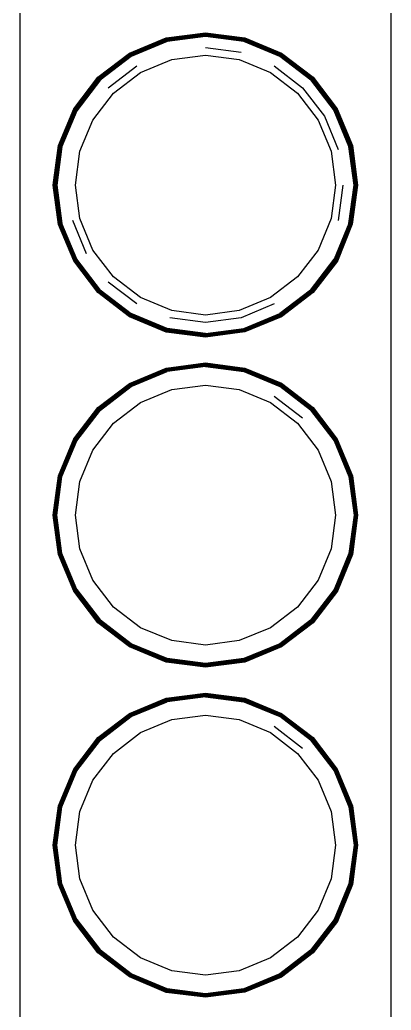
# Model space of a CAD drawing. Header units: metres. Extents: x 217 to 1422, y -179 to 129.
# Drawn here: x 1352.0279 to 1352.0679, y 60.5356 to 60.6423 of the extents above; entities that cross this region are included whole.
import ezdxf

# ---------------------------------------------------------------- set-up
doc = ezdxf.new("R2010")
doc.units = ezdxf.units.M
doc.header["$LTSCALE"] = 0.5
doc.header["$MEASUREMENT"] = 0
doc.layers.add('+1', color=255, linetype='Continuous')

# ---------------------------------------------------------------- blocks, each defined once
blk = doc.blocks.new('Chemistry Lab table pl')
at = {"layer": '+1', "transparency": 33554687}
for p, q in [((4.95418, 3.965), (4.95418, 3.645)), ((4.99418, 3.645), (4.99418, 3.965)), ((4.96994, 3.83861), (4.97418, 3.83915)), ((4.96995, 3.83857), (4.97418, 3.83912)), ((4.96997, 3.83851), (4.97418, 3.83908)), ((4.96998, 3.83848), (4.97418, 3.83903)), ((4.96998, 3.83845), (4.97418, 3.83901)), ((4.96999, 3.83843), (4.97418, 3.83898)), ((4.97, 3.8384), (4.97418, 3.83895)), ((4.97418, 3.83915), (4.97843, 3.83862)), ((4.97418, 3.83912), (4.97841, 3.83857)), ((4.97418, 3.83908), (4.9784, 3.83851)), ((4.97418, 3.83903), (4.97839, 3.83848)), ((4.97418, 3.83901), (4.97838, 3.83845)), ((4.97418, 3.83898), (4.97838, 3.83843)), ((4.97418, 3.83895), (4.97837, 3.8384)), ((4.96598, 3.83698), (4.96994, 3.83861)), ((4.96601, 3.83693), (4.96995, 3.83857)), ((4.96604, 3.83688), (4.96997, 3.83851)), ((4.96605, 3.83686), (4.96998, 3.83848)), ((4.96607, 3.83683), (4.96998, 3.83845)), ((4.96608, 3.83681), (4.96999, 3.83843)), ((4.9661, 3.83678), (4.97, 3.8384)), ((4.96611, 3.83675), (4.97001, 3.83836)), ((4.96613, 3.83672), (4.97002, 3.83833)), ((4.96615, 3.83669), (4.97002, 3.8383)), ((4.96617, 3.83666), (4.97003, 3.83827)), ((4.96618, 3.83663), (4.97004, 3.83823)), ((4.97001, 3.83836), (4.97418, 3.83891)), ((4.97002, 3.83833), (4.97418, 3.83888)), ((4.97002, 3.8383), (4.97418, 3.83885)), ((4.97003, 3.83827), (4.97418, 3.83881)), ((4.97004, 3.83823), (4.97418, 3.83878)), ((4.97418, 3.83891), (4.97836, 3.83836)), ((4.97418, 3.83888), (4.97835, 3.83833)), ((4.97418, 3.83885), (4.97834, 3.8383)), ((4.97418, 3.83881), (4.97833, 3.83827)), ((4.97418, 3.83878), (4.97832, 3.83823)), ((4.97832, 3.83823), (4.98218, 3.83663)), ((4.97833, 3.83827), (4.9822, 3.83666)), ((4.97834, 3.8383), (4.98222, 3.83669)), ((4.97835, 3.83833), (4.98223, 3.83672)), ((4.97836, 3.83836), (4.98225, 3.83675)), ((4.97837, 3.8384), (4.98227, 3.83678)), ((4.97838, 3.83845), (4.9823, 3.83683)), ((4.97838, 3.83843), (4.98228, 3.83681)), ((4.97839, 3.83848), (4.98231, 3.83686)), ((4.9784, 3.83851), (4.98234, 3.8369)), ((4.97841, 3.83857), (4.98237, 3.83696)), ((4.97841, 3.83857), (4.98236, 3.83693)), ((4.97841, 3.83857), (4.98234, 3.8369)), ((4.97843, 3.83862), (4.98237, 3.83696)), ((4.96259, 3.83437), (4.96598, 3.83698)), ((4.96261, 3.83435), (4.96601, 3.83693)), ((4.96264, 3.83432), (4.96601, 3.83693)), ((4.96267, 3.83429), (4.96604, 3.83688)), ((4.96269, 3.83427), (4.96605, 3.83686)), ((4.96271, 3.83425), (4.96607, 3.83683)), ((4.96273, 3.83423), (4.96608, 3.83681)), ((4.98228, 3.83681), (4.98564, 3.83423)), ((4.9823, 3.83683), (4.98566, 3.83425)), ((4.98231, 3.83686), (4.98568, 3.83427)), ((4.98234, 3.8369), (4.98573, 3.83432)), ((4.98234, 3.8369), (4.9857, 3.83429)), ((4.98236, 3.83693), (4.98573, 3.83432)), ((4.98237, 3.83696), (4.98578, 3.83437)), ((4.98237, 3.83696), (4.98575, 3.83435)), ((4.96275, 3.83421), (4.9661, 3.83678)), ((4.96277, 3.83419), (4.96611, 3.83675)), ((4.9628, 3.83416), (4.96613, 3.83672)), ((4.96282, 3.83414), (4.96615, 3.83669)), ((4.96284, 3.83412), (4.96617, 3.83666)), ((4.96287, 3.83409), (4.96618, 3.83663)), ((4.96718, 3.8349), (4.97056, 3.8363)), ((4.97056, 3.8363), (4.97418, 3.83678)), ((4.97418, 3.83678), (4.97781, 3.8363)), ((4.97781, 3.8363), (4.98118, 3.8349)), ((4.98218, 3.83663), (4.9855, 3.83409)), ((4.9822, 3.83666), (4.98552, 3.83412)), ((4.98222, 3.83669), (4.98555, 3.83414)), ((4.98223, 3.83672), (4.98557, 3.83416)), ((4.98225, 3.83675), (4.98559, 3.83419)), ((4.98227, 3.83678), (4.98562, 3.83421)), ((4.96428, 3.83268), (4.96718, 3.8349)), ((4.98118, 3.8349), (4.98408, 3.83268)), ((4.95998, 3.83098), (4.96259, 3.83437)), ((4.96001, 3.83096), (4.96261, 3.83435)), ((4.96004, 3.83094), (4.96264, 3.83432)), ((4.96004, 3.83094), (4.96267, 3.83429)), ((4.96008, 3.83092), (4.96267, 3.83429)), ((4.9601, 3.83091), (4.96269, 3.83427)), ((4.96013, 3.83089), (4.96271, 3.83425)), ((4.96015, 3.83088), (4.96273, 3.83423)), ((4.96018, 3.83086), (4.96275, 3.83421)), ((4.96021, 3.83085), (4.96277, 3.83419)), ((4.96024, 3.83083), (4.9628, 3.83416)), ((4.96027, 3.83081), (4.96282, 3.83414)), ((4.9603, 3.83079), (4.96284, 3.83412)), ((4.96033, 3.83078), (4.96287, 3.83409)), ((4.98804, 3.83078), (4.9855, 3.83409)), ((4.98552, 3.83412), (4.98807, 3.83079)), ((4.98555, 3.83414), (4.9881, 3.83081)), ((4.98557, 3.83416), (4.98813, 3.83083)), ((4.98559, 3.83419), (4.98816, 3.83085)), ((4.98562, 3.83421), (4.98819, 3.83086)), ((4.98564, 3.83423), (4.98821, 3.83088)), ((4.98566, 3.83425), (4.98824, 3.83089)), ((4.98568, 3.83427), (4.98826, 3.83091)), ((4.9857, 3.83429), (4.98828, 3.83092)), ((4.98573, 3.83432), (4.98828, 3.83092)), ((4.98573, 3.83432), (4.98834, 3.83095)), ((4.98575, 3.83435), (4.98836, 3.83097)), ((4.98578, 3.83437), (4.98836, 3.83097)), ((4.96206, 3.82978), (4.96428, 3.83268)), ((4.98408, 3.83268), (4.98631, 3.82978)), ((4.95835, 3.82702), (4.95998, 3.83098)), ((4.95835, 3.82702), (4.96001, 3.83096)), ((4.95841, 3.827), (4.96004, 3.83094)), ((4.95845, 3.82699), (4.96008, 3.83092)), ((4.95848, 3.82699), (4.9601, 3.83091)), ((4.95851, 3.82698), (4.96013, 3.83089)), ((4.95854, 3.82697), (4.96015, 3.83088)), ((4.95856, 3.82696), (4.96018, 3.83086)), ((4.9586, 3.82695), (4.96021, 3.83085)), ((4.95863, 3.82695), (4.96024, 3.83083)), ((4.95866, 3.82694), (4.96027, 3.83081)), ((4.95869, 3.82693), (4.9603, 3.83079)), ((4.95873, 3.82692), (4.96033, 3.83078)), ((4.98804, 3.83078), (4.98964, 3.82692)), ((4.98807, 3.83079), (4.98967, 3.82693)), ((4.9881, 3.83081), (4.9897, 3.82694)), ((4.98813, 3.83083), (4.98974, 3.82695)), ((4.98816, 3.83085), (4.98977, 3.82695)), ((4.98819, 3.83086), (4.9898, 3.82696)), ((4.98821, 3.83088), (4.98983, 3.82697)), ((4.98824, 3.83089), (4.98986, 3.82698)), ((4.98826, 3.83091), (4.98989, 3.82699)), ((4.98828, 3.83092), (4.98991, 3.82699)), ((4.98828, 3.83092), (4.98995, 3.827)), ((4.98834, 3.83095), (4.98995, 3.827)), ((4.98836, 3.83097), (4.99002, 3.82702)), ((4.98836, 3.83097), (4.98999, 3.82701)), ((4.96066, 3.8264), (4.96206, 3.82978)), ((4.98631, 3.82978), (4.98771, 3.8264)), ((4.9578, 3.82278), (4.95835, 3.82702)), ((4.95786, 3.82278), (4.95841, 3.827)), ((4.9579, 3.82278), (4.95845, 3.82699)), ((4.95793, 3.82278), (4.95848, 3.82699)), ((4.95795, 3.82278), (4.95851, 3.82698)), ((4.95798, 3.82278), (4.95854, 3.82697)), ((4.95801, 3.82278), (4.95856, 3.82696)), ((4.95805, 3.82278), (4.9586, 3.82695)), ((4.95808, 3.82278), (4.95863, 3.82695)), ((4.95811, 3.82278), (4.95866, 3.82694)), ((4.95815, 3.82278), (4.95869, 3.82693)), ((4.95818, 3.82278), (4.95873, 3.82692)), ((4.96018, 3.82278), (4.96066, 3.8264)), ((4.98771, 3.8264), (4.98818, 3.82278)), ((4.98964, 3.82692), (4.99018, 3.82278)), ((4.98967, 3.82693), (4.99022, 3.82278)), ((4.9897, 3.82694), (4.99025, 3.82278)), ((4.98974, 3.82695), (4.99029, 3.82278)), ((4.98977, 3.82695), (4.99032, 3.82278)), ((4.9898, 3.82696), (4.99035, 3.82278)), ((4.98983, 3.82697), (4.99038, 3.82278)), ((4.98986, 3.82698), (4.99041, 3.82278)), ((4.98989, 3.82699), (4.99044, 3.82278)), ((4.98991, 3.82699), (4.99047, 3.82278)), ((4.98995, 3.827), (4.99051, 3.82278)), ((4.98995, 3.827), (4.99055, 3.82278)), ((4.98999, 3.82701), (4.99055, 3.82278)), ((4.99002, 3.82702), (4.99058, 3.82278)), ((4.95835, 3.81854), (4.9578, 3.82278)), ((4.95839, 3.81855), (4.9578, 3.82278)), ((4.95839, 3.81855), (4.95786, 3.82278)), ((4.95845, 3.81856), (4.9579, 3.82278)), ((4.95848, 3.81857), (4.95793, 3.82278)), ((4.95851, 3.81858), (4.95795, 3.82278)), ((4.95854, 3.81858), (4.95798, 3.82278)), ((4.95856, 3.81859), (4.95801, 3.82278)), ((4.9586, 3.8186), (4.95805, 3.82278)), ((4.95863, 3.81861), (4.95808, 3.82278)), ((4.95866, 3.81862), (4.95811, 3.82278)), ((4.95869, 3.81863), (4.95815, 3.82278)), ((4.95873, 3.81864), (4.95818, 3.82278)), ((4.96066, 3.81915), (4.96018, 3.82278)), ((4.98818, 3.82278), (4.98771, 3.81915)), ((4.99018, 3.82278), (4.98964, 3.81864)), ((4.99022, 3.82278), (4.98967, 3.81863)), ((4.99025, 3.82278), (4.9897, 3.81862)), ((4.99029, 3.82278), (4.98974, 3.81861)), ((4.99032, 3.82278), (4.98977, 3.8186)), ((4.99035, 3.82278), (4.9898, 3.81859)), ((4.99038, 3.82278), (4.98983, 3.81858)), ((4.99041, 3.82278), (4.98986, 3.81858)), ((4.99044, 3.82278), (4.98989, 3.81857)), ((4.99047, 3.82278), (4.98991, 3.81856)), ((4.99055, 3.82278), (4.98997, 3.81855)), ((4.99051, 3.82278), (4.98997, 3.81855)), ((4.99058, 3.82278), (4.99002, 3.81853)), ((4.96206, 3.81578), (4.96066, 3.81915)), ((4.98771, 3.81915), (4.98631, 3.81578)), ((4.96, 3.81459), (4.95835, 3.81854)), ((4.96003, 3.8146), (4.95839, 3.81855)), ((4.96, 3.81459), (4.95839, 3.81855)), ((4.96008, 3.81464), (4.95845, 3.81856)), ((4.9601, 3.81465), (4.95848, 3.81857)), ((4.96013, 3.81466), (4.95851, 3.81858)), ((4.96015, 3.81468), (4.95854, 3.81858)), ((4.96018, 3.81469), (4.95856, 3.81859)), ((4.96021, 3.81471), (4.9586, 3.8186)), ((4.96024, 3.81473), (4.95863, 3.81861)), ((4.96027, 3.81474), (4.95866, 3.81862)), ((4.9603, 3.81476), (4.95869, 3.81863)), ((4.96033, 3.81478), (4.95873, 3.81864)), ((4.98964, 3.81864), (4.98804, 3.81478)), ((4.98967, 3.81863), (4.98807, 3.81476)), ((4.9897, 3.81862), (4.9881, 3.81474)), ((4.98974, 3.81861), (4.98813, 3.81473)), ((4.98977, 3.8186), (4.98816, 3.81471)), ((4.9898, 3.81859), (4.98819, 3.81469)), ((4.98983, 3.81858), (4.98821, 3.81468)), ((4.98986, 3.81858), (4.98824, 3.81466)), ((4.98989, 3.81857), (4.98826, 3.81465)), ((4.98991, 3.81856), (4.98828, 3.81464)), ((4.98997, 3.81855), (4.98834, 3.8146)), ((4.99002, 3.81853), (4.98838, 3.81458)), ((4.96428, 3.81288), (4.96206, 3.81578)), ((4.98631, 3.81578), (4.98408, 3.81288)), ((4.96259, 3.81118), (4.96, 3.81459)), ((4.96261, 3.81121), (4.96, 3.81459)), ((4.96264, 3.81123), (4.96003, 3.8146)), ((4.96267, 3.81126), (4.96008, 3.81464)), ((4.96269, 3.81128), (4.9601, 3.81465)), ((4.96271, 3.8113), (4.96013, 3.81466)), ((4.96273, 3.81132), (4.96015, 3.81468)), ((4.96275, 3.81134), (4.96018, 3.81469)), ((4.96277, 3.81137), (4.96021, 3.81471)), ((4.9628, 3.81139), (4.96024, 3.81473)), ((4.96282, 3.81141), (4.96027, 3.81474)), ((4.96284, 3.81144), (4.9603, 3.81476)), ((4.96287, 3.81146), (4.96033, 3.81478)), ((4.98804, 3.81478), (4.9855, 3.81146)), ((4.98807, 3.81476), (4.98552, 3.81144)), ((4.9881, 3.81474), (4.98555, 3.81141)), ((4.98813, 3.81473), (4.98557, 3.81139)), ((4.98816, 3.81471), (4.98559, 3.81137)), ((4.98819, 3.81469), (4.98562, 3.81134)), ((4.98821, 3.81468), (4.98564, 3.81132)), ((4.98824, 3.81466), (4.98566, 3.8113)), ((4.98826, 3.81465), (4.98568, 3.81128)), ((4.98828, 3.81464), (4.9857, 3.81126)), ((4.98828, 3.81464), (4.98573, 3.81123)), ((4.98834, 3.8146), (4.98573, 3.81123)), ((4.98834, 3.8146), (4.98575, 3.81121)), ((4.98838, 3.81458), (4.98578, 3.81119)), ((4.96678, 3.80996), (4.96372, 3.81231)), ((4.96718, 3.81065), (4.96428, 3.81288)), ((4.98408, 3.81288), (4.98118, 3.81065)), ((4.966, 3.80861), (4.96261, 3.81121)), ((4.96602, 3.80864), (4.96264, 3.81123)), ((4.966, 3.80861), (4.96264, 3.81123)), ((4.96604, 3.80868), (4.96267, 3.81126)), ((4.96605, 3.8087), (4.96269, 3.81128)), ((4.96607, 3.80872), (4.96271, 3.8113)), ((4.96608, 3.80875), (4.96273, 3.81132)), ((4.9661, 3.80877), (4.96275, 3.81134)), ((4.96611, 3.8088), (4.96277, 3.81137)), ((4.96613, 3.80883), (4.9628, 3.81139)), ((4.96615, 3.80886), (4.96282, 3.81141)), ((4.96617, 3.80889), (4.96284, 3.81144)), ((4.96287, 3.81146), (4.96618, 3.80892)), ((4.9855, 3.81146), (4.98218, 3.80892)), ((4.98552, 3.81144), (4.9822, 3.80889)), ((4.98555, 3.81141), (4.98222, 3.80886)), ((4.98557, 3.81139), (4.98223, 3.80883)), ((4.98559, 3.81137), (4.98225, 3.8088)), ((4.98562, 3.81134), (4.98227, 3.80877)), ((4.98564, 3.81132), (4.98228, 3.80875)), ((4.98566, 3.8113), (4.9823, 3.80872)), ((4.98568, 3.81128), (4.98231, 3.8087)), ((4.9857, 3.81126), (4.98232, 3.80868)), ((4.98573, 3.81123), (4.98232, 3.80868)), ((4.98573, 3.81123), (4.98236, 3.80862)), ((4.98575, 3.81121), (4.98236, 3.80862)), ((4.96599, 3.80858), (4.96259, 3.81118)), ((4.97056, 3.80925), (4.96718, 3.81065)), ((4.98118, 3.81065), (4.97781, 3.80925)), ((4.98578, 3.81119), (4.98238, 3.80859)), ((4.97418, 3.80878), (4.97056, 3.80925)), ((4.97781, 3.80925), (4.97418, 3.80878)), ((4.96994, 3.80694), (4.96599, 3.80858)), ((4.96995, 3.80697), (4.966, 3.80861)), ((4.96996, 3.80701), (4.96602, 3.80864)), ((4.96997, 3.80705), (4.96604, 3.80868)), ((4.96998, 3.80707), (4.96605, 3.8087)), ((4.96998, 3.8071), (4.96607, 3.80872)), ((4.96999, 3.80713), (4.96608, 3.80875)), ((4.97, 3.80716), (4.9661, 3.80877)), ((4.97001, 3.80719), (4.96611, 3.8088)), ((4.97002, 3.80722), (4.96613, 3.80883)), ((4.97002, 3.80726), (4.96615, 3.80886)), ((4.97003, 3.80729), (4.96617, 3.80889)), ((4.97004, 3.80732), (4.96618, 3.80892)), ((4.98218, 3.80892), (4.97832, 3.80732)), ((4.9822, 3.80889), (4.97833, 3.80729)), ((4.98222, 3.80886), (4.97834, 3.80726)), ((4.98223, 3.80883), (4.97835, 3.80722)), ((4.98225, 3.8088), (4.97836, 3.80719)), ((4.98227, 3.80877), (4.97837, 3.80716)), ((4.98228, 3.80875), (4.97838, 3.80713)), ((4.9823, 3.80872), (4.97838, 3.8071)), ((4.98231, 3.8087), (4.97839, 3.80707)), ((4.98232, 3.80868), (4.9784, 3.80705)), ((4.98236, 3.80862), (4.97841, 3.80699)), ((4.98238, 3.80859), (4.97843, 3.80694)), ((4.97418, 3.80638), (4.96994, 3.80694)), ((4.97418, 3.80643), (4.96995, 3.80697)), ((4.97418, 3.80643), (4.96996, 3.80701)), ((4.97418, 3.80647), (4.96997, 3.80705)), ((4.97418, 3.80655), (4.96998, 3.8071)), ((4.97418, 3.80652), (4.96998, 3.80707)), ((4.97418, 3.80658), (4.96999, 3.80713)), ((4.97418, 3.80661), (4.97, 3.80716)), ((4.97418, 3.80664), (4.97001, 3.80719)), ((4.97418, 3.80671), (4.97002, 3.80726)), ((4.97418, 3.80667), (4.97002, 3.80722)), ((4.97418, 3.80674), (4.97003, 3.80729)), ((4.97418, 3.80678), (4.97004, 3.80732)), ((4.97418, 3.80678), (4.97832, 3.80732)), ((4.97833, 3.80729), (4.97418, 3.80674)), ((4.97834, 3.80726), (4.97418, 3.80671)), ((4.97835, 3.80722), (4.97418, 3.80667)), ((4.97836, 3.80719), (4.97418, 3.80664)), ((4.97837, 3.80716), (4.97418, 3.80661)), ((4.97838, 3.80713), (4.97418, 3.80658)), ((4.97838, 3.8071), (4.97418, 3.80655)), ((4.97839, 3.80707), (4.97418, 3.80652)), ((4.9784, 3.80705), (4.97418, 3.80647)), ((4.97841, 3.80699), (4.97418, 3.80643)), ((4.97843, 3.80694), (4.97418, 3.80638)), ((4.96598, 3.80142), (4.96994, 3.80305)), ((4.96601, 3.80138), (4.96995, 3.80301)), ((4.96604, 3.80132), (4.96997, 3.80295)), ((4.96605, 3.8013), (4.96998, 3.80292)), ((4.96607, 3.80128), (4.96998, 3.8029)), ((4.96608, 3.80125), (4.96999, 3.80287)), ((4.9661, 3.80122), (4.97, 3.80284)), ((4.96611, 3.8012), (4.97001, 3.80281)), ((4.96613, 3.80117), (4.97002, 3.80278)), ((4.96615, 3.80114), (4.97002, 3.80274)), ((4.96617, 3.80111), (4.97003, 3.80271)), ((4.96618, 3.80108), (4.97004, 3.80268)), ((4.96994, 3.80305), (4.97418, 3.8036)), ((4.96995, 3.80301), (4.97418, 3.80357)), ((4.96997, 3.80295), (4.97418, 3.80353)), ((4.96998, 3.80292), (4.97418, 3.80348)), ((4.96998, 3.8029), (4.97418, 3.80345)), ((4.96999, 3.80287), (4.97418, 3.80342)), ((4.97, 3.80284), (4.97418, 3.80339)), ((4.97001, 3.80281), (4.97418, 3.80336)), ((4.97002, 3.80278), (4.97418, 3.80333)), ((4.97002, 3.80274), (4.97418, 3.80329)), ((4.97003, 3.80271), (4.97418, 3.80326)), ((4.97004, 3.80268), (4.97418, 3.80322)), ((4.97418, 3.8036), (4.97843, 3.80306)), ((4.97418, 3.80357), (4.97841, 3.80301)), ((4.97418, 3.80353), (4.9784, 3.80295)), ((4.97418, 3.80348), (4.97839, 3.80292)), ((4.97418, 3.80345), (4.97838, 3.8029)), ((4.97418, 3.80342), (4.97838, 3.80287)), ((4.97418, 3.80339), (4.97837, 3.80284)), ((4.97418, 3.80336), (4.97836, 3.80281)), ((4.97418, 3.80333), (4.97835, 3.80278)), ((4.97418, 3.80329), (4.97834, 3.80274)), ((4.97418, 3.80326), (4.97833, 3.80271)), ((4.97418, 3.80322), (4.97832, 3.80268)), ((4.97832, 3.80268), (4.98218, 3.80108)), ((4.97833, 3.80271), (4.9822, 3.80111)), ((4.97834, 3.80274), (4.98222, 3.80114)), ((4.97835, 3.80278), (4.98223, 3.80117)), ((4.97836, 3.80281), (4.98225, 3.8012)), ((4.97837, 3.80284), (4.98227, 3.80122)), ((4.97838, 3.8029), (4.9823, 3.80128)), ((4.97838, 3.80287), (4.98228, 3.80125)), ((4.97839, 3.80292), (4.98231, 3.8013)), ((4.9784, 3.80295), (4.98234, 3.80134)), ((4.97841, 3.80301), (4.98237, 3.8014)), ((4.97841, 3.80301), (4.98236, 3.80138)), ((4.97841, 3.80301), (4.98234, 3.80134)), ((4.97843, 3.80306), (4.98237, 3.8014)), ((4.96259, 3.79882), (4.96598, 3.80142)), ((4.96261, 3.79879), (4.96601, 3.80138)), ((4.96264, 3.79877), (4.96601, 3.80138)), ((4.96267, 3.79874), (4.96604, 3.80132)), ((4.96269, 3.79872), (4.96605, 3.8013)), ((4.96271, 3.7987), (4.96607, 3.80128)), ((4.96273, 3.79868), (4.96608, 3.80125)), ((4.96275, 3.79866), (4.9661, 3.80122)), ((4.96277, 3.79863), (4.96611, 3.8012)), ((4.9628, 3.79861), (4.96613, 3.80117)), ((4.96282, 3.79858), (4.96615, 3.80114)), ((4.96284, 3.79856), (4.96617, 3.80111)), ((4.96287, 3.79854), (4.96618, 3.80108)), ((4.96718, 3.79935), (4.97056, 3.80074)), ((4.97056, 3.80074), (4.97418, 3.80122)), ((4.97418, 3.80122), (4.97781, 3.80074)), ((4.97781, 3.80074), (4.98118, 3.79935)), ((4.98218, 3.80108), (4.9855, 3.79854)), ((4.9822, 3.80111), (4.98552, 3.79856)), ((4.98222, 3.80114), (4.98555, 3.79858)), ((4.98223, 3.80117), (4.98557, 3.79861)), ((4.98225, 3.8012), (4.98559, 3.79863)), ((4.98227, 3.80122), (4.98562, 3.79866)), ((4.98228, 3.80125), (4.98564, 3.79868)), ((4.9823, 3.80128), (4.98566, 3.7987)), ((4.98231, 3.8013), (4.98568, 3.79872)), ((4.98234, 3.80134), (4.98573, 3.79877)), ((4.98234, 3.80134), (4.9857, 3.79874)), ((4.98236, 3.80138), (4.98573, 3.79877)), ((4.98237, 3.8014), (4.98578, 3.79882)), ((4.98237, 3.8014), (4.98575, 3.79879)), ((4.95998, 3.79542), (4.96259, 3.79882)), ((4.96001, 3.7954), (4.96261, 3.79879)), ((4.96004, 3.79539), (4.96264, 3.79877)), ((4.96004, 3.79539), (4.96267, 3.79874)), ((4.96008, 3.79536), (4.96267, 3.79874)), ((4.9601, 3.79535), (4.96269, 3.79872)), ((4.96013, 3.79534), (4.96271, 3.7987)), ((4.96015, 3.79532), (4.96273, 3.79868)), ((4.96018, 3.79531), (4.96275, 3.79866)), ((4.96021, 3.79529), (4.96277, 3.79863)), ((4.96024, 3.79527), (4.9628, 3.79861)), ((4.96027, 3.79526), (4.96282, 3.79858)), ((4.9603, 3.79524), (4.96284, 3.79856)), ((4.96033, 3.79522), (4.96287, 3.79854)), ((4.96428, 3.79712), (4.96718, 3.79935)), ((4.98118, 3.79935), (4.98408, 3.79712)), ((4.98804, 3.79522), (4.9855, 3.79854)), ((4.98552, 3.79856), (4.98807, 3.79524)), ((4.98555, 3.79858), (4.9881, 3.79526)), ((4.98557, 3.79861), (4.98813, 3.79527)), ((4.98559, 3.79863), (4.98816, 3.79529)), ((4.98562, 3.79866), (4.98819, 3.79531)), ((4.98564, 3.79868), (4.98821, 3.79532)), ((4.98566, 3.7987), (4.98824, 3.79534)), ((4.98568, 3.79872), (4.98826, 3.79535)), ((4.9857, 3.79874), (4.98828, 3.79536)), ((4.98573, 3.79877), (4.98828, 3.79536)), ((4.98573, 3.79877), (4.98834, 3.7954)), ((4.98575, 3.79879), (4.98836, 3.79541)), ((4.98578, 3.79882), (4.98836, 3.79541)), ((4.96206, 3.79422), (4.96428, 3.79712)), ((4.98408, 3.79712), (4.98631, 3.79422)), ((4.95835, 3.79146), (4.95998, 3.79542)), ((4.95835, 3.79146), (4.96001, 3.7954)), ((4.95841, 3.79145), (4.96004, 3.79539)), ((4.95845, 3.79144), (4.96008, 3.79536)), ((4.95848, 3.79143), (4.9601, 3.79535)), ((4.95851, 3.79142), (4.96013, 3.79534)), ((4.95854, 3.79141), (4.96015, 3.79532)), ((4.95856, 3.79141), (4.96018, 3.79531)), ((4.9586, 3.7914), (4.96021, 3.79529)), ((4.95863, 3.79139), (4.96024, 3.79527)), ((4.95866, 3.79138), (4.96027, 3.79526)), ((4.95869, 3.79137), (4.9603, 3.79524)), ((4.95873, 3.79136), (4.96033, 3.79522)), ((4.98804, 3.79522), (4.98964, 3.79136)), ((4.98807, 3.79524), (4.98967, 3.79137)), ((4.9881, 3.79526), (4.9897, 3.79138)), ((4.98813, 3.79527), (4.98974, 3.79139)), ((4.98816, 3.79529), (4.98977, 3.7914)), ((4.98819, 3.79531), (4.9898, 3.79141)), ((4.98821, 3.79532), (4.98983, 3.79141)), ((4.98824, 3.79534), (4.98986, 3.79142)), ((4.98826, 3.79535), (4.98989, 3.79143)), ((4.98828, 3.79536), (4.98991, 3.79144)), ((4.98828, 3.79536), (4.98995, 3.79145)), ((4.98834, 3.7954), (4.98995, 3.79145)), ((4.98836, 3.79541), (4.99002, 3.79147)), ((4.98836, 3.79541), (4.98999, 3.79146)), ((4.96066, 3.79085), (4.96206, 3.79422)), ((4.98631, 3.79422), (4.98771, 3.79085)), ((4.9578, 3.78722), (4.95835, 3.79146)), ((4.95786, 3.78722), (4.95841, 3.79145)), ((4.9579, 3.78722), (4.95845, 3.79144)), ((4.95793, 3.78722), (4.95848, 3.79143)), ((4.95795, 3.78722), (4.95851, 3.79142)), ((4.95798, 3.78722), (4.95854, 3.79141)), ((4.95801, 3.78722), (4.95856, 3.79141)), ((4.95805, 3.78722), (4.9586, 3.7914)), ((4.95808, 3.78722), (4.95863, 3.79139)), ((4.95811, 3.78722), (4.95866, 3.79138)), ((4.95815, 3.78722), (4.95869, 3.79137)), ((4.95818, 3.78722), (4.95873, 3.79136)), ((4.98964, 3.79136), (4.99018, 3.78722)), ((4.98967, 3.79137), (4.99022, 3.78722)), ((4.9897, 3.79138), (4.99025, 3.78722)), ((4.98974, 3.79139), (4.99029, 3.78722)), ((4.98977, 3.7914), (4.99032, 3.78722)), ((4.9898, 3.79141), (4.99035, 3.78722)), ((4.98983, 3.79141), (4.99038, 3.78722)), ((4.98986, 3.79142), (4.99041, 3.78722)), ((4.98989, 3.79143), (4.99044, 3.78722)), ((4.98991, 3.79144), (4.99047, 3.78722)), ((4.98995, 3.79145), (4.99051, 3.78722)), ((4.98995, 3.79145), (4.99055, 3.78722)), ((4.98999, 3.79146), (4.99055, 3.78722)), ((4.99002, 3.79147), (4.99058, 3.78722)), ((4.96018, 3.78722), (4.96066, 3.79085)), ((4.98771, 3.79085), (4.98818, 3.78722)), ((4.95835, 3.78298), (4.9578, 3.78722)), ((4.95839, 3.78299), (4.9578, 3.78722)), ((4.95839, 3.78299), (4.95786, 3.78722)), ((4.95845, 3.78301), (4.9579, 3.78722)), ((4.95848, 3.78301), (4.95793, 3.78722)), ((4.95851, 3.78302), (4.95795, 3.78722)), ((4.95854, 3.78303), (4.95798, 3.78722)), ((4.95856, 3.78304), (4.95801, 3.78722)), ((4.9586, 3.78305), (4.95805, 3.78722)), ((4.95863, 3.78305), (4.95808, 3.78722)), ((4.95866, 3.78306), (4.95811, 3.78722)), ((4.95869, 3.78307), (4.95815, 3.78722)), ((4.95873, 3.78308), (4.95818, 3.78722)), ((4.96066, 3.7836), (4.96018, 3.78722)), ((4.98818, 3.78722), (4.98771, 3.7836)), ((4.99018, 3.78722), (4.98964, 3.78308)), ((4.99022, 3.78722), (4.98967, 3.78307)), ((4.99025, 3.78722), (4.9897, 3.78306)), ((4.99029, 3.78722), (4.98974, 3.78305)), ((4.99032, 3.78722), (4.98977, 3.78305)), ((4.99035, 3.78722), (4.9898, 3.78304)), ((4.99038, 3.78722), (4.98983, 3.78303)), ((4.99041, 3.78722), (4.98986, 3.78302)), ((4.99044, 3.78722), (4.98989, 3.78301)), ((4.99047, 3.78722), (4.98991, 3.78301)), ((4.99055, 3.78722), (4.98997, 3.78299)), ((4.99051, 3.78722), (4.98997, 3.78299)), ((4.99058, 3.78722), (4.99002, 3.78298)), ((4.96206, 3.78022), (4.96066, 3.7836)), ((4.98771, 3.7836), (4.98631, 3.78022)), ((4.96, 3.77903), (4.95835, 3.78298)), ((4.96003, 3.77905), (4.95839, 3.78299)), ((4.96, 3.77903), (4.95839, 3.78299)), ((4.96008, 3.77908), (4.95845, 3.78301)), ((4.9601, 3.77909), (4.95848, 3.78301)), ((4.96013, 3.77911), (4.95851, 3.78302)), ((4.96015, 3.77912), (4.95854, 3.78303)), ((4.96018, 3.77914), (4.95856, 3.78304)), ((4.96021, 3.77915), (4.9586, 3.78305)), ((4.96024, 3.77917), (4.95863, 3.78305)), ((4.96027, 3.77919), (4.95866, 3.78306)), ((4.9603, 3.7792), (4.95869, 3.78307)), ((4.96033, 3.77922), (4.95873, 3.78308)), ((4.98964, 3.78308), (4.98804, 3.77922)), ((4.98967, 3.78307), (4.98807, 3.7792)), ((4.9897, 3.78306), (4.9881, 3.77919)), ((4.98974, 3.78305), (4.98813, 3.77917)), ((4.98977, 3.78305), (4.98816, 3.77915)), ((4.9898, 3.78304), (4.98819, 3.77914)), ((4.98983, 3.78303), (4.98821, 3.77912)), ((4.98986, 3.78302), (4.98824, 3.77911)), ((4.98989, 3.78301), (4.98826, 3.77909)), ((4.98991, 3.78301), (4.98828, 3.77908)), ((4.98997, 3.78299), (4.98834, 3.77905)), ((4.99002, 3.78298), (4.98838, 3.77902)), ((4.96284, 3.77588), (4.9603, 3.7792)), ((4.96287, 3.77591), (4.96033, 3.77922)), ((4.96428, 3.77732), (4.96206, 3.78022)), ((4.98631, 3.78022), (4.98408, 3.77732)), ((4.98804, 3.77922), (4.9855, 3.77591)), ((4.98807, 3.7792), (4.98552, 3.77588)), ((4.96259, 3.77563), (4.96, 3.77903)), ((4.96261, 3.77565), (4.96, 3.77903)), ((4.96264, 3.77568), (4.96003, 3.77905)), ((4.96267, 3.77571), (4.96008, 3.77908)), ((4.96269, 3.77573), (4.9601, 3.77909)), ((4.96271, 3.77575), (4.96013, 3.77911)), ((4.96273, 3.77577), (4.96015, 3.77912)), ((4.96275, 3.77579), (4.96018, 3.77914)), ((4.96277, 3.77581), (4.96021, 3.77915)), ((4.9628, 3.77583), (4.96024, 3.77917)), ((4.96282, 3.77586), (4.96027, 3.77919)), ((4.9881, 3.77919), (4.98555, 3.77586)), ((4.98813, 3.77917), (4.98557, 3.77583)), ((4.98816, 3.77915), (4.98559, 3.77581)), ((4.98819, 3.77914), (4.98562, 3.77579)), ((4.98821, 3.77912), (4.98564, 3.77577)), ((4.98824, 3.77911), (4.98566, 3.77575)), ((4.98826, 3.77909), (4.98568, 3.77573)), ((4.98828, 3.77908), (4.9857, 3.77571)), ((4.98828, 3.77908), (4.98573, 3.77568)), ((4.98834, 3.77905), (4.98573, 3.77568)), ((4.98834, 3.77905), (4.98575, 3.77565)), ((4.98838, 3.77902), (4.98578, 3.77563)), ((4.96718, 3.7751), (4.96428, 3.77732)), ((4.98408, 3.77732), (4.98118, 3.7751)), ((4.96678, 3.7744), (4.96372, 3.77676)), ((4.96599, 3.77302), (4.96259, 3.77563)), ((4.966, 3.77305), (4.96261, 3.77565)), ((4.96602, 3.77308), (4.96264, 3.77568)), ((4.966, 3.77305), (4.96264, 3.77568)), ((4.96604, 3.77312), (4.96267, 3.77571)), ((4.96605, 3.77314), (4.96269, 3.77573)), ((4.96607, 3.77317), (4.96271, 3.77575)), ((4.96608, 3.77319), (4.96273, 3.77577)), ((4.9661, 3.77322), (4.96275, 3.77579)), ((4.96611, 3.77325), (4.96277, 3.77581)), ((4.96613, 3.77328), (4.9628, 3.77583)), ((4.96615, 3.77331), (4.96282, 3.77586)), ((4.96617, 3.77334), (4.96284, 3.77588)), ((4.96287, 3.77591), (4.96618, 3.77337)), ((4.97056, 3.7737), (4.96718, 3.7751)), ((4.98118, 3.7751), (4.97781, 3.7737)), ((4.9855, 3.77591), (4.98218, 3.77337)), ((4.98552, 3.77588), (4.9822, 3.77334)), ((4.98555, 3.77586), (4.98222, 3.77331)), ((4.98557, 3.77583), (4.98223, 3.77328)), ((4.98559, 3.77581), (4.98225, 3.77325)), ((4.98562, 3.77579), (4.98227, 3.77322)), ((4.98564, 3.77577), (4.98228, 3.77319)), ((4.98566, 3.77575), (4.9823, 3.77317)), ((4.98568, 3.77573), (4.98231, 3.77314)), ((4.9857, 3.77571), (4.98232, 3.77312)), ((4.98573, 3.77568), (4.98232, 3.77312)), ((4.98573, 3.77568), (4.98236, 3.77307)), ((4.98575, 3.77565), (4.98236, 3.77307)), ((4.98578, 3.77563), (4.98238, 3.77303)), ((4.96994, 3.77139), (4.96599, 3.77302)), ((4.96995, 3.77142), (4.966, 3.77305)), ((4.96996, 3.77145), (4.96602, 3.77308)), ((4.96997, 3.77149), (4.96604, 3.77312)), ((4.96998, 3.77152), (4.96605, 3.77314)), ((4.96998, 3.77155), (4.96607, 3.77317)), ((4.96999, 3.77157), (4.96608, 3.77319)), ((4.97, 3.7716), (4.9661, 3.77322)), ((4.97001, 3.77163), (4.96611, 3.77325)), ((4.97002, 3.77167), (4.96613, 3.77328)), ((4.97002, 3.7717), (4.96615, 3.77331)), ((4.97003, 3.77173), (4.96617, 3.77334)), ((4.97004, 3.77177), (4.96618, 3.77337)), ((4.97418, 3.77322), (4.97056, 3.7737)), ((4.97781, 3.7737), (4.97418, 3.77322)), ((4.98218, 3.77337), (4.97832, 3.77177)), ((4.9822, 3.77334), (4.97833, 3.77173)), ((4.98222, 3.77331), (4.97834, 3.7717)), ((4.98223, 3.77328), (4.97835, 3.77167)), ((4.98225, 3.77325), (4.97836, 3.77163)), ((4.98227, 3.77322), (4.97837, 3.7716)), ((4.98228, 3.77319), (4.97838, 3.77157)), ((4.9823, 3.77317), (4.97838, 3.77155)), ((4.98231, 3.77314), (4.97839, 3.77152)), ((4.98232, 3.77312), (4.9784, 3.77149)), ((4.98236, 3.77307), (4.97841, 3.77143)), ((4.98238, 3.77303), (4.97843, 3.77139)), ((4.97418, 3.77122), (4.97004, 3.77177)), ((4.97418, 3.77122), (4.97832, 3.77177)), ((4.97418, 3.77082), (4.96994, 3.77139)), ((4.97418, 3.77088), (4.96995, 3.77142)), ((4.97418, 3.77088), (4.96996, 3.77145)), ((4.97418, 3.77092), (4.96997, 3.77149)), ((4.97418, 3.77099), (4.96998, 3.77155)), ((4.97418, 3.77096), (4.96998, 3.77152)), ((4.97418, 3.77102), (4.96999, 3.77157)), ((4.97418, 3.77105), (4.97, 3.7716)), ((4.97418, 3.77109), (4.97001, 3.77163)), ((4.97418, 3.77115), (4.97002, 3.7717)), ((4.97418, 3.77112), (4.97002, 3.77167)), ((4.97418, 3.77119), (4.97003, 3.77173)), ((4.97833, 3.77173), (4.97418, 3.77119)), ((4.97834, 3.7717), (4.97418, 3.77115)), ((4.97835, 3.77167), (4.97418, 3.77112)), ((4.97836, 3.77163), (4.97418, 3.77109)), ((4.97837, 3.7716), (4.97418, 3.77105)), ((4.97838, 3.77157), (4.97418, 3.77102)), ((4.97838, 3.77155), (4.97418, 3.77099)), ((4.97839, 3.77152), (4.97418, 3.77096)), ((4.9784, 3.77149), (4.97418, 3.77092)), ((4.97841, 3.77143), (4.97418, 3.77088)), ((4.97843, 3.77139), (4.97418, 3.77082)), ((4.96598, 3.76587), (4.96994, 3.76749)), ((4.96994, 3.76749), (4.97418, 3.76804)), ((4.96995, 3.76746), (4.97418, 3.76801)), ((4.96995, 3.76746), (4.97418, 3.76797)), ((4.96996, 3.76742), (4.97418, 3.76797)), ((4.96998, 3.76737), (4.97418, 3.76792)), ((4.96998, 3.76734), (4.97418, 3.7679)), ((4.96999, 3.76731), (4.97418, 3.76787)), ((4.97, 3.76728), (4.97418, 3.76784)), ((4.97001, 3.76725), (4.97418, 3.7678)), ((4.97002, 3.76722), (4.97418, 3.76777)), ((4.97002, 3.76719), (4.97418, 3.76774)), ((4.97003, 3.76715), (4.97418, 3.7677)), ((4.97418, 3.76767), (4.97004, 3.76712)), ((4.97418, 3.76804), (4.97843, 3.76751)), ((4.97418, 3.76801), (4.97842, 3.76747)), ((4.97418, 3.76801), (4.97841, 3.76744)), ((4.97418, 3.76797), (4.9784, 3.76739)), ((4.97418, 3.76797), (4.97841, 3.76744)), ((4.97418, 3.76792), (4.97839, 3.76737)), ((4.97418, 3.7679), (4.97838, 3.76734)), ((4.97418, 3.76787), (4.97838, 3.76731)), ((4.97418, 3.76784), (4.97837, 3.76728)), ((4.97418, 3.7678), (4.97836, 3.76725)), ((4.97418, 3.76777), (4.97835, 3.76722)), ((4.97418, 3.76774), (4.97834, 3.76719)), ((4.97418, 3.7677), (4.97833, 3.76715)), ((4.97418, 3.76767), (4.97832, 3.76712)), ((4.97842, 3.76747), (4.98236, 3.76582)), ((4.97843, 3.76751), (4.98237, 3.76585)), ((4.96601, 3.76582), (4.96995, 3.76746)), ((4.96604, 3.76577), (4.96996, 3.76742)), ((4.96605, 3.76575), (4.96998, 3.76737)), ((4.96607, 3.76572), (4.96998, 3.76734)), ((4.96608, 3.7657), (4.96999, 3.76731)), ((4.9661, 3.76567), (4.97, 3.76728)), ((4.96611, 3.76564), (4.97001, 3.76725)), ((4.96613, 3.76561), (4.97002, 3.76722)), ((4.96615, 3.76558), (4.97002, 3.76719)), ((4.96617, 3.76555), (4.97003, 3.76715)), ((4.97004, 3.76712), (4.96618, 3.76552)), ((4.97035, 3.76596), (4.97418, 3.76647)), ((4.97418, 3.76647), (4.97801, 3.76596)), ((4.97832, 3.76712), (4.98218, 3.76552)), ((4.97833, 3.76715), (4.9822, 3.76555)), ((4.97834, 3.76719), (4.98222, 3.76558)), ((4.97835, 3.76722), (4.98223, 3.76561)), ((4.97836, 3.76725), (4.98225, 3.76564)), ((4.97837, 3.76728), (4.98227, 3.76567)), ((4.97838, 3.76734), (4.9823, 3.76572)), ((4.97838, 3.76731), (4.98228, 3.7657)), ((4.97839, 3.76737), (4.98231, 3.76575)), ((4.9784, 3.76739), (4.98234, 3.76579)), ((4.97841, 3.76744), (4.98236, 3.76582)), ((4.96259, 3.76326), (4.96598, 3.76587)), ((4.96262, 3.76322), (4.96601, 3.76582)), ((4.96267, 3.76318), (4.96604, 3.76577)), ((4.96269, 3.76316), (4.96605, 3.76575)), ((4.96271, 3.76314), (4.96607, 3.76572)), ((4.96273, 3.76312), (4.96608, 3.7657)), ((4.96275, 3.7631), (4.9661, 3.76567)), ((4.96277, 3.76308), (4.96611, 3.76564)), ((4.9628, 3.76305), (4.96613, 3.76561)), ((4.96282, 3.76303), (4.96615, 3.76558)), ((4.96284, 3.763), (4.96617, 3.76555)), ((4.96287, 3.76298), (4.96618, 3.76552)), ((4.96678, 3.76448), (4.97035, 3.76596)), ((4.97056, 3.76519), (4.97418, 3.76567)), ((4.97418, 3.76567), (4.97781, 3.76519)), ((4.9855, 3.76298), (4.98218, 3.76552)), ((4.9822, 3.76555), (4.98552, 3.763)), ((4.98222, 3.76558), (4.98555, 3.76303)), ((4.98223, 3.76561), (4.98557, 3.76305)), ((4.98225, 3.76564), (4.98559, 3.76308)), ((4.98227, 3.76567), (4.98562, 3.7631)), ((4.98228, 3.7657), (4.98564, 3.76312)), ((4.9823, 3.76572), (4.98566, 3.76314)), ((4.98231, 3.76575), (4.98568, 3.76316)), ((4.98234, 3.76579), (4.98573, 3.76321)), ((4.98234, 3.76579), (4.9857, 3.76318)), ((4.98236, 3.76582), (4.98573, 3.76321)), ((4.98236, 3.76582), (4.98575, 3.76324)), ((4.98237, 3.76585), (4.98578, 3.76326)), ((4.96718, 3.76379), (4.97056, 3.76519)), ((4.97781, 3.76519), (4.98118, 3.76379)), ((4.98158, 3.76448), (4.98465, 3.76213)), ((4.95998, 3.75987), (4.96259, 3.76326)), ((4.96001, 3.75985), (4.96262, 3.76322)), ((4.96006, 3.75982), (4.96262, 3.76322)), ((4.96428, 3.76157), (4.96718, 3.76379)), ((4.98118, 3.76379), (4.98408, 3.76157)), ((4.98573, 3.76321), (4.98834, 3.75984)), ((4.98573, 3.76321), (4.98828, 3.75981)), ((4.98575, 3.76324), (4.98836, 3.75985)), ((4.98578, 3.76326), (4.98836, 3.75985)), ((4.96006, 3.75982), (4.96267, 3.76318)), ((4.9601, 3.75979), (4.96269, 3.76316)), ((4.96013, 3.75978), (4.96271, 3.76314)), ((4.96015, 3.75977), (4.96273, 3.76312)), ((4.96018, 3.75975), (4.96275, 3.7631)), ((4.96021, 3.75973), (4.96277, 3.76308)), ((4.96024, 3.75972), (4.9628, 3.76305)), ((4.96027, 3.7597), (4.96282, 3.76303)), ((4.9603, 3.75968), (4.96284, 3.763)), ((4.96287, 3.76298), (4.96033, 3.75967)), ((4.9855, 3.76298), (4.98804, 3.75967)), ((4.98552, 3.763), (4.98807, 3.75968)), ((4.98555, 3.76303), (4.9881, 3.7597)), ((4.98557, 3.76305), (4.98813, 3.75972)), ((4.98559, 3.76308), (4.98816, 3.75973)), ((4.98562, 3.7631), (4.98819, 3.75975)), ((4.98564, 3.76312), (4.98821, 3.75977)), ((4.98566, 3.76314), (4.98824, 3.75978)), ((4.98568, 3.76316), (4.98826, 3.75979)), ((4.9857, 3.76318), (4.98828, 3.75981)), ((4.96206, 3.75867), (4.96428, 3.76157)), ((4.98408, 3.76157), (4.98631, 3.75867)), ((4.95837, 3.7559), (4.95998, 3.75987)), ((4.95837, 3.7559), (4.96001, 3.75985)), ((4.95839, 3.7559), (4.96001, 3.75985)), ((4.95843, 3.75589), (4.96006, 3.75982)), ((4.95848, 3.75587), (4.9601, 3.75979)), ((4.95851, 3.75587), (4.96013, 3.75978)), ((4.95854, 3.75586), (4.96015, 3.75977)), ((4.95856, 3.75585), (4.96018, 3.75975)), ((4.9586, 3.75584), (4.96021, 3.75973)), ((4.95863, 3.75583), (4.96024, 3.75972)), ((4.95866, 3.75583), (4.96027, 3.7597)), ((4.95869, 3.75582), (4.9603, 3.75968)), ((4.95873, 3.75581), (4.96033, 3.75967)), ((4.987, 3.75907), (4.98848, 3.7555)), ((4.98804, 3.75967), (4.98964, 3.75581)), ((4.98807, 3.75968), (4.98967, 3.75582)), ((4.9881, 3.7597), (4.9897, 3.75583)), ((4.98813, 3.75972), (4.98974, 3.75583)), ((4.98816, 3.75973), (4.98977, 3.75584)), ((4.98819, 3.75975), (4.9898, 3.75585)), ((4.98821, 3.75977), (4.98983, 3.75586)), ((4.98824, 3.75978), (4.98986, 3.75587)), ((4.98826, 3.75979), (4.98989, 3.75587)), ((4.98828, 3.75981), (4.98991, 3.75588)), ((4.98828, 3.75981), (4.98995, 3.75589)), ((4.98834, 3.75984), (4.98995, 3.75589)), ((4.98836, 3.75985), (4.98999, 3.7559)), ((4.98836, 3.75985), (4.99002, 3.75591)), ((4.96066, 3.75529), (4.96206, 3.75867)), ((4.98631, 3.75867), (4.98771, 3.75529)), ((4.95781, 3.75167), (4.95837, 3.7559)), ((4.95784, 3.75167), (4.95839, 3.7559)), ((4.95788, 3.75167), (4.95843, 3.75589)), ((4.95793, 3.75167), (4.95848, 3.75587)), ((4.95795, 3.75167), (4.95851, 3.75587)), ((4.95798, 3.75167), (4.95854, 3.75586)), ((4.95801, 3.75167), (4.95856, 3.75585)), ((4.95805, 3.75167), (4.9586, 3.75584)), ((4.95808, 3.75167), (4.95863, 3.75583)), ((4.95811, 3.75167), (4.95866, 3.75583)), ((4.95815, 3.75167), (4.95869, 3.75582)), ((4.95873, 3.75581), (4.95818, 3.75167)), ((4.99018, 3.75167), (4.98964, 3.75581)), ((4.98967, 3.75582), (4.99022, 3.75167)), ((4.9897, 3.75583), (4.99025, 3.75167)), ((4.98974, 3.75583), (4.99029, 3.75167)), ((4.98977, 3.75584), (4.99032, 3.75167)), ((4.9898, 3.75585), (4.99035, 3.75167)), ((4.98983, 3.75586), (4.99038, 3.75167)), ((4.98986, 3.75587), (4.99041, 3.75167)), ((4.98989, 3.75587), (4.99044, 3.75167)), ((4.98991, 3.75588), (4.99047, 3.75167)), ((4.98995, 3.75589), (4.99051, 3.75167)), ((4.98995, 3.75589), (4.99047, 3.75167)), ((4.98995, 3.75589), (4.99055, 3.75167)), ((4.98999, 3.7559), (4.99055, 3.75167)), ((4.98999, 3.7559), (4.99058, 3.75167)), ((4.99002, 3.75591), (4.99058, 3.75167)), ((4.95938, 3.75167), (4.95989, 3.7555)), ((4.96018, 3.75167), (4.96066, 3.75529)), ((4.98771, 3.75529), (4.98818, 3.75167)), ((4.95835, 3.74743), (4.95781, 3.75167)), ((4.95841, 3.74744), (4.95784, 3.75167)), ((4.95841, 3.74744), (4.95788, 3.75167)), ((4.95845, 3.74745), (4.95788, 3.75167)), ((4.95848, 3.74746), (4.95793, 3.75167)), ((4.95851, 3.74747), (4.95795, 3.75167)), ((4.95854, 3.74747), (4.95798, 3.75167)), ((4.95856, 3.74748), (4.95801, 3.75167)), ((4.9586, 3.74749), (4.95805, 3.75167)), ((4.95863, 3.7475), (4.95808, 3.75167)), ((4.95866, 3.74751), (4.95811, 3.75167)), ((4.95869, 3.74752), (4.95815, 3.75167)), ((4.95818, 3.75167), (4.95873, 3.74753)), ((4.96066, 3.74804), (4.96018, 3.75167)), ((4.98818, 3.75167), (4.98771, 3.74804)), ((4.98964, 3.74753), (4.99018, 3.75167)), ((4.99022, 3.75167), (4.98967, 3.74752)), ((4.99025, 3.75167), (4.9897, 3.74751)), ((4.99029, 3.75167), (4.98974, 3.7475)), ((4.99032, 3.75167), (4.98977, 3.74749)), ((4.99035, 3.75167), (4.9898, 3.74748)), ((4.99038, 3.75167), (4.98983, 3.74747)), ((4.99041, 3.75167), (4.98986, 3.74747)), ((4.99044, 3.75167), (4.98989, 3.74746)), ((4.99047, 3.75167), (4.98991, 3.74745)), ((4.99051, 3.75167), (4.98995, 3.74744)), ((4.99055, 3.75167), (4.98999, 3.74743)), ((4.99058, 3.75167), (4.98999, 3.74743)), ((4.99058, 3.75167), (4.99002, 3.74742)), ((4.96003, 3.74349), (4.95835, 3.74743)), ((4.96, 3.74348), (4.95835, 3.74743)), ((4.96008, 3.74352), (4.95841, 3.74744)), ((4.96003, 3.74349), (4.95841, 3.74744)), ((4.96008, 3.74352), (4.95845, 3.74745)), ((4.9601, 3.74354), (4.95848, 3.74746)), ((4.96013, 3.74355), (4.95851, 3.74747)), ((4.96015, 3.74357), (4.95854, 3.74747)), ((4.96018, 3.74358), (4.95856, 3.74748)), ((4.96021, 3.7436), (4.9586, 3.74749)), ((4.96024, 3.74361), (4.95863, 3.7475)), ((4.96027, 3.74363), (4.95866, 3.74751)), ((4.9603, 3.74365), (4.95869, 3.74752)), ((4.95873, 3.74753), (4.96033, 3.74367)), ((4.96137, 3.74427), (4.95989, 3.74784)), ((4.96206, 3.74467), (4.96066, 3.74804)), ((4.98771, 3.74804), (4.98631, 3.74467)), ((4.98804, 3.74367), (4.98964, 3.74753)), ((4.98967, 3.74752), (4.98807, 3.74365)), ((4.9897, 3.74751), (4.9881, 3.74363)), ((4.98974, 3.7475), (4.98813, 3.74361)), ((4.98977, 3.74749), (4.98816, 3.7436)), ((4.9898, 3.74748), (4.98819, 3.74358)), ((4.98983, 3.74747), (4.98821, 3.74357)), ((4.98986, 3.74747), (4.98824, 3.74355)), ((4.98989, 3.74746), (4.98826, 3.74354)), ((4.98991, 3.74745), (4.9883, 3.74351)), ((4.98995, 3.74744), (4.98834, 3.74349)), ((4.98999, 3.74743), (4.98834, 3.74349)), ((4.98999, 3.74743), (4.98838, 3.74347)), ((4.99002, 3.74742), (4.98838, 3.74347)), ((4.96372, 3.7412), (4.96137, 3.74427)), ((4.96428, 3.74177), (4.96206, 3.74467)), ((4.98631, 3.74467), (4.98408, 3.74177)), ((4.96259, 3.74007), (4.96, 3.74348)), ((4.96262, 3.74011), (4.96003, 3.74349)), ((4.96267, 3.74015), (4.96008, 3.74352)), ((4.96269, 3.74017), (4.9601, 3.74354)), ((4.96271, 3.74019), (4.96013, 3.74355)), ((4.96273, 3.74021), (4.96015, 3.74357)), ((4.96275, 3.74023), (4.96018, 3.74358)), ((4.96277, 3.74026), (4.96021, 3.7436)), ((4.9628, 3.74028), (4.96024, 3.74361)), ((4.96282, 3.7403), (4.96027, 3.74363)), ((4.96284, 3.74033), (4.9603, 3.74365)), ((4.96287, 3.74035), (4.96033, 3.74367)), ((4.9855, 3.74035), (4.98804, 3.74367)), ((4.98807, 3.74365), (4.98552, 3.74033)), ((4.9881, 3.74363), (4.98555, 3.7403)), ((4.98813, 3.74361), (4.98557, 3.74028)), ((4.98816, 3.7436), (4.98559, 3.74026)), ((4.98819, 3.74358), (4.98562, 3.74023)), ((4.98821, 3.74357), (4.98564, 3.74021)), ((4.98824, 3.74355), (4.98566, 3.74019)), ((4.98826, 3.74354), (4.98568, 3.74017)), ((4.9883, 3.74351), (4.98571, 3.74014)), ((4.98834, 3.74349), (4.98571, 3.74014)), ((4.98834, 3.74349), (4.98575, 3.7401)), ((4.98838, 3.74347), (4.98578, 3.74007)), ((4.96678, 3.73885), (4.96372, 3.7412)), ((4.96718, 3.73954), (4.96428, 3.74177)), ((4.98408, 3.74177), (4.98118, 3.73954)), ((4.98465, 3.7412), (4.98158, 3.73885)), ((4.96599, 3.73747), (4.96259, 3.74007)), ((4.96601, 3.73751), (4.96262, 3.74011)), ((4.96604, 3.73756), (4.96267, 3.74015)), ((4.96605, 3.73759), (4.96269, 3.74017)), ((4.96607, 3.73761), (4.96271, 3.74019)), ((4.96608, 3.73764), (4.96273, 3.74021)), ((4.9661, 3.73766), (4.96275, 3.74023)), ((4.96611, 3.73769), (4.96277, 3.74026)), ((4.96613, 3.73772), (4.9628, 3.74028)), ((4.96615, 3.73775), (4.96282, 3.7403)), ((4.96617, 3.73778), (4.96284, 3.74033)), ((4.96287, 3.74035), (4.96618, 3.73781)), ((4.98218, 3.73781), (4.9855, 3.74035)), ((4.98552, 3.74033), (4.9822, 3.73778)), ((4.98555, 3.7403), (4.98222, 3.73775)), ((4.98557, 3.74028), (4.98223, 3.73772)), ((4.98559, 3.74026), (4.98225, 3.73769)), ((4.98562, 3.74023), (4.98227, 3.73766)), ((4.98564, 3.74021), (4.98228, 3.73764)), ((4.98566, 3.74019), (4.9823, 3.73761)), ((4.98568, 3.74017), (4.98231, 3.73759)), ((4.98571, 3.74014), (4.98234, 3.73754)), ((4.98575, 3.7401), (4.98236, 3.73751)), ((4.98578, 3.74007), (4.98238, 3.73748)), ((4.97056, 3.73814), (4.96718, 3.73954)), ((4.98118, 3.73954), (4.97781, 3.73814)), ((4.96998, 3.73599), (4.96607, 3.73761)), ((4.96999, 3.73602), (4.96608, 3.73764)), ((4.97, 3.73605), (4.9661, 3.73766)), ((4.97001, 3.73608), (4.96611, 3.73769)), ((4.97002, 3.73611), (4.96613, 3.73772)), ((4.97002, 3.73614), (4.96615, 3.73775)), ((4.97003, 3.73618), (4.96617, 3.73778)), ((4.96618, 3.73781), (4.97004, 3.73621)), ((4.97418, 3.73767), (4.97056, 3.73814)), ((4.97781, 3.73814), (4.97418, 3.73767)), ((4.97832, 3.73621), (4.98218, 3.73781)), ((4.9822, 3.73778), (4.97833, 3.73618)), ((4.98222, 3.73775), (4.97834, 3.73614)), ((4.98223, 3.73772), (4.97835, 3.73611)), ((4.98225, 3.73769), (4.97836, 3.73608)), ((4.98227, 3.73766), (4.97837, 3.73605)), ((4.98228, 3.73764), (4.97838, 3.73602)), ((4.9823, 3.73761), (4.97838, 3.73599)), ((4.96994, 3.73583), (4.96599, 3.73747)), ((4.96995, 3.73588), (4.96601, 3.73751)), ((4.96997, 3.73594), (4.96604, 3.73756)), ((4.96998, 3.73596), (4.96605, 3.73759)), ((4.97418, 3.73687), (4.97035, 3.73737)), ((4.98231, 3.73759), (4.97839, 3.73596)), ((4.98234, 3.73754), (4.9784, 3.73594)), ((4.98234, 3.73754), (4.97841, 3.73589)), ((4.98236, 3.73751), (4.97841, 3.73589)), ((4.98236, 3.73751), (4.97842, 3.73586)), ((4.98238, 3.73748), (4.97842, 3.73586)), ((4.98238, 3.73748), (4.97843, 3.73583)), ((4.97418, 3.73527), (4.96994, 3.73583)), ((4.97418, 3.73532), (4.96995, 3.73588)), ((4.97418, 3.73536), (4.96997, 3.73594)), ((4.97418, 3.73544), (4.96998, 3.73599)), ((4.97418, 3.73541), (4.96998, 3.73596)), ((4.97418, 3.73547), (4.96999, 3.73602)), ((4.97418, 3.7355), (4.97, 3.73605)), ((4.97418, 3.73553), (4.97001, 3.73608)), ((4.97418, 3.7356), (4.97002, 3.73614)), ((4.97418, 3.73556), (4.97002, 3.73611)), ((4.97418, 3.73563), (4.97003, 3.73618)), ((4.97004, 3.73621), (4.97418, 3.73567)), ((4.97418, 3.73567), (4.97832, 3.73621)), ((4.97833, 3.73618), (4.97418, 3.73563)), ((4.97834, 3.73614), (4.97418, 3.7356)), ((4.97835, 3.73611), (4.97418, 3.73556)), ((4.97836, 3.73608), (4.97418, 3.73553)), ((4.97837, 3.73605), (4.97418, 3.7355)), ((4.97838, 3.73602), (4.97418, 3.73547)), ((4.97838, 3.73599), (4.97418, 3.73544)), ((4.97839, 3.73596), (4.97418, 3.73541)), ((4.9784, 3.73594), (4.97418, 3.73536)), ((4.97841, 3.73589), (4.97418, 3.73532)), ((4.97842, 3.73586), (4.97418, 3.73532)), ((4.97842, 3.73586), (4.97418, 3.73527)), ((4.97843, 3.73583), (4.97418, 3.73527))]:
    blk.add_line(p, q, dxfattribs=at)
blk = doc.blocks.new('PLAN FF')
at = {"layer": '+1', "transparency": 33554687, "rotation": 180}
blk.add_blockref('Chemistry Lab table pl', (1357.02208, 64.37618), dxfattribs=at)

msp = doc.modelspace()

# ---------------------------------------------------------------- block references
at = {"transparency": 33554687}
msp.add_blockref('PLAN FF', (0, 0), dxfattribs=at)

doc.saveas('drawing.dxf')
